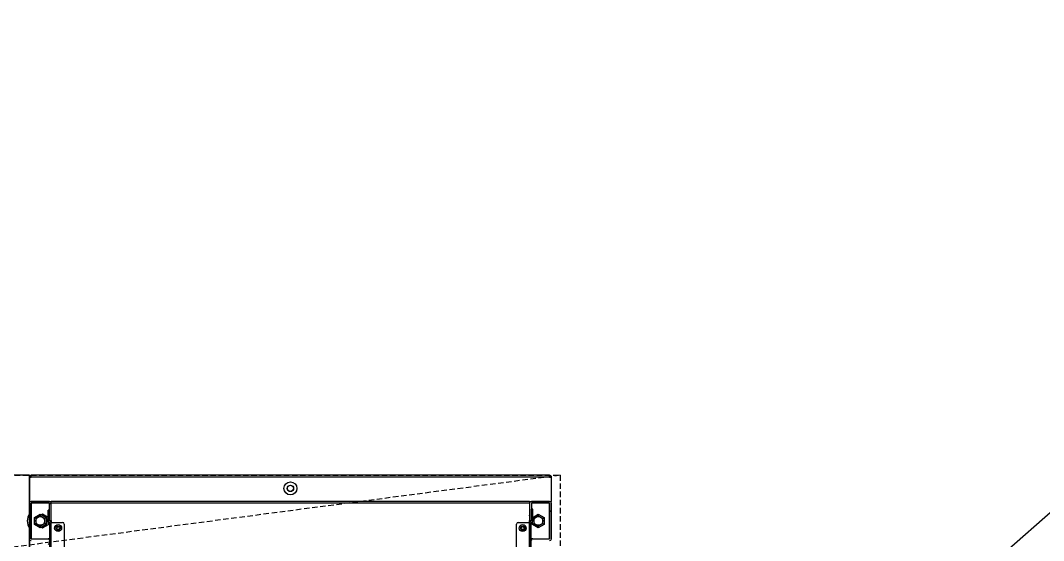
# Model space of a CAD drawing. Extents: x 225000 to 2157367, y 208400 to 840900.
# Drawn here: x 509235 to 510411, y 421327 to 421925 of the extents above; entities that cross this region are included whole.
import ezdxf

# ---------------------------------------------------------------- set-up
doc = ezdxf.new("R2010")
doc.units = 0
doc.header["$LTSCALE"] = 10
doc.linetypes.add('XFDP20-DC-PH1$0$HIDDEN2', pattern=[0.1875, 0.125, -0.0625])
for name, color, linetype in [('XFDP20-DC-PH1$0$A-EQ (PH2)', 15, 'XFDP20-DC-PH1$0$HIDDEN2'), ('XFM2Q20-DC$0$EQUIP', 22, 'Continuous'), ('XFM2Q20-DC$0$RACK-DC1-600X1200', 6, 'Continuous')]:
    doc.layers.add(name, color=color, linetype=linetype)
pattern_1 = [(225, (543042.673, 161847.996), (22.45064, -22.45064), [])]

# ---------------------------------------------------------------- blocks, each defined once
blk = doc.blocks.new('Data Center Layout_L20')
blk.add_line((511825.59, 222602.31), (498925.59, 211202.31))
blk = doc.blocks.new('XFDP20-DC-PH1')
at = {"layer": 'XFDP20-DC-PH1$0$A-EQ (PH2)', "ltscale": 5}
blk.add_line((509855.6, 221402.3, 0), (500725.6, 220202.3, 0), dxfattribs=at)
at = {"layer": 'XFDP20-DC-PH1$0$A-EQ (PH2)', "ltscale": 5, "elevation": 0}
blk.add_lwpolyline([(509855.6, 220202.3), (500725.6, 220202.3), (500725.6, 221402.3), (509855.6, 221402.3)], close=True, dxfattribs=at)
blk = doc.blocks.new('XFM2Q20-DC$0$RC-96 KW')
at = {"layer": 'XFM2Q20-DC$0$EQUIP'}
h = blk.add_hatch(dxfattribs=at)
h.set_pattern_fill('ANSI31', color=256, scale=10, angle=180, style=0)
h.set_pattern_definition(pattern_1)
edge = h.paths.add_edge_path(flags=0)
edge.add_arc((538812.2, 161113.6), 2.01, 360, 450)
edge.add_line((538812.2, 161115.6), (538791.2, 161115.6))
edge.add_arc((538791.2, 161113.6), 2.01, 450, 540)
edge.add_line((538789.2, 161113.6), (538789.2, 161072.6))
edge.add_arc((538791.2, 161072.6), 2.01, 180, 270)
edge.add_line((538791.2, 161070.6), (538810.6, 161070.6))
edge.add_arc((538810.6, 161070.6), 0.01, 360, 450, ccw=False)
edge.add_line((538810.6, 161070.6), (538810.6, 161050.6))
edge.add_line((538810.6, 161050.6), (538812.6, 161050.6))
edge.add_line((538812.6, 161050.6), (538812.6, 161070.6))
edge.add_arc((538810.6, 161070.6), 2.01, 360, 450)
edge.add_line((538810.6, 161072.6), (538791.2, 161072.6))
edge.add_arc((538791.2, 161072.6), 0.01, 180, 270, ccw=False)
edge.add_line((538791.2, 161072.6), (538791.2, 161113.6))
edge.add_arc((538791.2, 161113.6), 0.01, 450, 540, ccw=False)
edge.add_line((538791.2, 161113.6), (538812.2, 161113.6))
edge.add_arc((538812.2, 161113.6), 0.01, 360, 450, ccw=False)
edge.add_line((538812.2, 161113.6), (538812.2, 161093.6))
edge.add_line((538812.2, 161093.6), (538814.2, 161093.6))
edge.add_line((538814.2, 161093.6), (538814.2, 161113.6))
h = blk.add_hatch(dxfattribs=at)
h.set_pattern_fill('ANSI31', color=256, scale=10, angle=180, style=0)
h.set_pattern_definition(pattern_1)
edge = h.paths.add_edge_path(flags=0)
edge.add_line((539387.2, 161113.6), (539387.2, 161072.6))
edge.add_arc((539387.2, 161072.6), 0.01, 270, 360, ccw=False)
edge.add_line((539387.2, 161072.6), (539367.8, 161072.6))
edge.add_arc((539367.8, 161070.6), 2.01, 450, 540)
edge.add_line((539365.8, 161070.6), (539365.8, 161050.6))
edge.add_line((539365.8, 161050.6), (539367.8, 161050.6))
edge.add_line((539367.8, 161050.6), (539367.8, 161070.6))
edge.add_arc((539367.8, 161070.6), 0.01, 450, 540, ccw=False)
edge.add_line((539367.8, 161070.6), (539387.2, 161070.6))
edge.add_arc((539387.2, 161072.6), 2.01, 270, 360)
edge.add_line((539389.2, 161072.6), (539389.2, 161113.6))
edge.add_arc((539387.2, 161113.6), 2.01, 360, 450)
edge.add_line((539387.2, 161115.6), (539366.2, 161115.6))
edge.add_arc((539366.2, 161113.6), 2.01, 450, 540)
edge.add_line((539364.2, 161113.6), (539364.2, 161099.9))
edge.add_spline(control_points=[(539364.2, 161099.9), (539364.2, 161099.9), (539364.2, 161099.8), (539364.2, 161099.7), (539364.3, 161099.5), (539364.3, 161099.3), (539364.2, 161099)], knot_values=[0.006519, 0.006519, 0.006519, 0.006519, 0.006757, 0.006757, 0.006757, 0.007417, 0.007417, 0.007417, 0.007417], weights=[1, 1, 1, 1, 1, 1, 1], degree=3, periodic=0)
edge.add_line((539364.2, 161099), (539364.2, 161093.6))
edge.add_line((539364.2, 161093.6), (539366.2, 161093.6))
edge.add_line((539366.2, 161093.6), (539366.2, 161113.6))
edge.add_arc((539366.2, 161113.6), 0.01, 450, 540, ccw=False)
edge.add_line((539366.2, 161113.6), (539387.2, 161113.6))
edge.add_arc((539387.2, 161113.6), 0.01, 360, 450, ccw=False)
h = blk.add_hatch(dxfattribs=at)
h.set_pattern_fill('ANSI31', color=256, scale=10, angle=180, style=0)
h.set_pattern_definition(pattern_1)
edge = h.paths.add_edge_path(flags=0)
edge.add_line((538812.2, 161046.9), (538812.6, 161046.9))
edge.add_arc((538812.6, 161048.5), 1.61, 270, 360)
edge.add_line((538814.2, 161048.5), (538814.2, 161091.5))
edge.add_arc((538812.6, 161091.5), 1.61, 360, 450)
edge.add_line((538812.6, 161093.1), (538812.2, 161093.1))
edge.add_arc((538812.2, 161093.1), 0.01, 180, 270, ccw=False)
edge.add_line((538812.2, 161093.1), (538812.2, 161105.5))
edge.add_line((538812.2, 161105.5), (538810.6, 161105.5))
edge.add_line((538810.6, 161105.5), (538810.6, 161093.1))
edge.add_arc((538812.2, 161093.1), 1.61, 180, 270)
edge.add_line((538812.2, 161091.5), (538812.6, 161091.5))
edge.add_arc((538812.6, 161091.5), 0.01, 360, 450, ccw=False)
edge.add_line((538812.6, 161091.5), (538812.6, 161048.5))
edge.add_arc((538812.6, 161048.5), 0.01, 270, 360, ccw=False)
edge.add_line((538812.6, 161048.5), (538812.2, 161048.5))
edge.add_arc((538812.2, 161046.9), 1.61, 450, 540)
edge.add_line((538810.6, 161046.9), (538810.6, 161033.5))
edge.add_line((538810.6, 161033.5), (538812.2, 161033.5))
edge.add_line((538812.2, 161033.5), (538812.2, 161046.9))
edge.add_arc((538812.2, 161046.9), 0.01, 450, 540, ccw=False)
h = blk.add_hatch(dxfattribs=at)
h.set_pattern_fill('ANSI31', color=256, scale=10, angle=180, style=0)
h.set_pattern_definition(pattern_1)
edge = h.paths.add_edge_path(flags=0)
edge.add_arc((539366.2, 161046.9), 1.61, 360, 450)
edge.add_line((539366.2, 161048.5), (539365.8, 161048.5))
edge.add_arc((539365.8, 161048.5), 0.01, 180, 270, ccw=False)
edge.add_line((539365.8, 161048.5), (539365.8, 161091.5))
edge.add_arc((539365.8, 161091.5), 0.01, 450, 540, ccw=False)
edge.add_line((539365.8, 161091.5), (539366.2, 161091.5))
edge.add_arc((539366.2, 161093.1), 1.61, 270, 360)
edge.add_line((539367.8, 161093.1), (539367.8, 161106.5))
edge.add_line((539367.8, 161106.5), (539366.2, 161106.5))
edge.add_line((539366.2, 161106.5), (539366.2, 161093.1))
edge.add_arc((539366.2, 161093.1), 0.01, 270, 360, ccw=False)
edge.add_line((539366.2, 161093.1), (539365.8, 161093.1))
edge.add_arc((539365.8, 161091.5), 1.61, 450, 540)
edge.add_line((539364.2, 161091.5), (539364.2, 161048.5))
edge.add_arc((539365.8, 161048.5), 1.61, 180, 270)
edge.add_line((539365.8, 161046.9), (539366.2, 161046.9))
edge.add_arc((539366.2, 161046.9), 0.01, 360, 450, ccw=False)
edge.add_line((539366.2, 161046.9), (539366.2, 161033.5))
edge.add_line((539366.2, 161033.5), (539367.8, 161033.5))
edge.add_line((539367.8, 161033.5), (539367.8, 161046.9))
for p, q in [((538791.2, 161143.6, 0), (538789.2, 161143.6, 0)), ((538789.2, 161143.5, 0), (538789.2, 161143.6, 0)), ((538789.2, 161143.5, 0), (538789.2, 161115.6, 0)), ((538789.2, 161143.5, 0), (538791.3, 161143.5, 0)), ((538791.2, 161143.6, 0), (538791.2, 161145.6, 0)), ((538791.2, 161145.6, 0), (538791.3, 161145.6, 0)), ((538791.2, 161143.5, 0), (538791.2, 161143.6, 0)), ((538791.2, 161143.6, 0), (538791.3, 161143.6, 0)), ((539387.1, 161145.6, 0), (538791.3, 161145.6, 0)), ((538791.3, 161143.6, 0), (538791.3, 161145.6, 0)), ((538791.3, 161143.5, 0), (538791.3, 161143.6, 0)), ((539387.1, 161143.6, 0), (538791.3, 161143.6, 0)), ((539387.1, 161143.6, 0), (539387.1, 161145.6, 0)), ((539387.1, 161145.6, 0), (539387.2, 161145.6, 0)), ((539387.1, 161143.5, 0), (539387.1, 161143.6, 0)), ((539387.1, 161143.6, 0), (539387.2, 161143.6, 0)), ((539387.1, 161143.5, 0), (539389.2, 161143.5, 0)), ((539387.2, 161143.6, 0), (539387.2, 161145.6, 0)), ((539387.2, 161143.6, 0), (539387.2, 161143.5, 0)), ((539387.2, 161143.6, 0), (539389.2, 161143.6, 0)), ((539389.2, 161143.6, 0), (539389.2, 161143.5, 0)), ((539389.2, 161115.6, 0), (539389.2, 161143.5, 0)), ((538789.2, 161115.6, 0), (538814.2, 161115.6, 0)), ((538789.2, 161113.6, 0), (538789.2, 161072.6, 0)), ((538812.2, 161115.6, 0), (538791.2, 161115.6, 0)), ((538812.2, 161113.6, 0), (538791.2, 161113.6, 0)), ((538791.2, 161113.6, 0), (538791.2, 161072.6, 0)), ((538791.2, 161113.5, 0), (538791.2, 161113.5, 0)), ((538791.2, 161072.7, 0), (538791.2, 161113.5, 0)), ((538812.2, 161113.5, 0), (538791.2, 161113.5, 0)), ((538812.2, 161093.6, 0), (538812.2, 161113.6, 0)), ((538814.2, 161113.6, 0), (538814.2, 161115.6, 0)), ((539364.2, 161115.6, 0), (538814.2, 161115.6, 0)), ((539364.2, 161115.6, 0), (538814.2, 161115.6, 0)), ((538814.2, 161115.6, 0), (538814.2, 161115.6, 0)), ((538814.2, 161093.6, 0), (538814.2, 161113.6, 0)), ((539364.2, 161113.6, 0), (538814.2, 161113.6, 0)), ((539364.2, 161115.6, 0), (539364.2, 161113.6, 0)), ((539364.2, 161115.6, 0), (539364.2, 161115.6, 0)), ((539364.2, 161115.6, 0), (539389.2, 161115.6, 0)), ((539364.2, 161113.6, 0), (539364.2, 161099.9, 0)), ((539387.2, 161115.6, 0), (539366.2, 161115.6, 0)), ((539387.2, 161113.6, 0), (539366.2, 161113.6, 0)), ((539366.2, 161113.6, 0), (539366.2, 161093.6, 0)), ((539387.2, 161113.5, 0), (539366.2, 161113.5, 0)), ((539387.2, 161072.6, 0), (539387.2, 161113.6, 0)), ((539387.2, 161113.5, 0), (539387.2, 161072.7, 0)), ((539387.2, 161113.5, 0), (539387.2, 161113.5, 0)), ((539389.2, 161072.6, 0), (539389.2, 161113.6, 0)), ((538795, 161097, 0), (538801.7, 161100.9, 0)), ((538795, 161089.2, 0), (538795, 161097, 0)), ((538796.7, 161096, 0), (538795, 161097, 0)), ((538801.7, 161098.9, 0), (538796.7, 161096, 0)), ((538796.7, 161096, 0), (538796.7, 161090.2, 0)), ((538801.7, 161098.9, 0), (538801.7, 161100.9, 0)), ((538801.7, 161100.9, 0), (538808.5, 161097, 0)), ((538806.8, 161096, 0), (538801.7, 161098.9, 0)), ((538804.2, 161100.9, 0), (538803, 161100.2, 0)), ((538810.6, 161097.2, 0), (538804.2, 161100.9, 0)), ((538808.5, 161097, 0), (538806.8, 161096, 0)), ((538806.8, 161090.2, 0), (538806.8, 161096, 0)), ((538808.5, 161097, 0), (538808.5, 161089.2, 0)), ((538810.2, 161097.5, 0), (538810.6, 161096.6, 0)), ((538810.6, 161093.1, 0), (538810.6, 161105.5, 0)), ((538812.2, 161105.5, 0), (538810.6, 161105.5, 0)), ((538812.2, 161093.1, 0), (538812.2, 161105.5, 0)), ((539364.2, 161099, 0), (539364.2, 161099.9, 0)), ((539364.2, 161099, 0), (539364.2, 161093.6, 0)), ((539366.2, 161093.1, 0), (539366.2, 161106.5, 0)), ((539367.8, 161106.5, 0), (539366.2, 161106.5, 0)), ((539367.8, 161093.1, 0), (539367.8, 161106.5, 0)), ((539367.8, 161097.2, 0), (539374.2, 161100.9, 0)), ((539367.8, 161096.8, 0), (539369.2, 161096, 0)), ((539374.2, 161098.9, 0), (539369.2, 161096, 0)), ((539369.2, 161096, 0), (539369.2, 161090.2, 0)), ((539374.2, 161098.9, 0), (539374.2, 161100.9, 0)), ((539374.2, 161100.9, 0), (539381, 161097, 0)), ((539379.3, 161096, 0), (539374.2, 161098.9, 0)), ((539379.3, 161096, 0), (539381, 161097, 0)), ((539379.3, 161090.2, 0), (539379.3, 161096, 0)), ((539381, 161097, 0), (539381, 161089.2, 0)), ((538796.7, 161090.2, 0), (538795, 161089.2, 0)), ((538801.7, 161085.3, 0), (538795, 161089.2, 0)), ((538796.7, 161090.2, 0), (538801.7, 161087.3, 0)), ((538801.7, 161087.3, 0), (538806.8, 161090.2, 0)), ((538808.5, 161089.2, 0), (538801.7, 161085.3, 0)), ((538801.7, 161085.3, 0), (538801.7, 161087.3, 0)), ((538803, 161086, 0), (538804.2, 161085.3, 0)), ((538804.2, 161085.3, 0), (538811, 161089.2, 0)), ((538808.5, 161089.2, 0), (538806.8, 161090.2, 0)), ((538811, 161089.9, 0), (538810.2, 161088.8, 0)), ((538811, 161089.2, 0), (538811, 161092.1, 0)), ((538812.2, 161093.6, 0), (538814.2, 161093.6, 0)), ((538812.6, 161093.1, 0), (538812.2, 161093.1, 0)), ((538812.6, 161091.5, 0), (538812.2, 161091.5, 0)), ((538812.6, 161048.5, 0), (538812.6, 161091.5, 0)), ((538814.2, 161093.6, 0), (538814.2, 161091.5, 0)), ((538814.2, 161048.5, 0), (538814.2, 161091.5, 0)), ((538814.2, 161048.5, 0), (538814.2, 161091.5, 0)), ((538814.2, 161091.5, 0), (538814.2, 161091.5, 0)), ((538814.2, 161091.5, 0), (538827.2, 161091.5, 0)), ((538829.2, 161089.5, 0), (538829.2, 161050.5, 0)), ((539349.2, 161050.5, 0), (539349.2, 161089.5, 0)), ((539351.2, 161091.5, 0), (539364.2, 161091.5, 0)), ((539364.2, 161093.6, 0), (539366.2, 161093.6, 0)), ((539364.2, 161091.5, 0), (539364.2, 161093.6, 0)), ((539364.2, 161048.5, 0), (539364.2, 161091.5, 0)), ((539364.2, 161091.5, 0), (539364.2, 161048.5, 0)), ((539364.2, 161091.5, 0), (539364.2, 161091.5, 0)), ((539365.8, 161093.1, 0), (539366.2, 161093.1, 0)), ((539365.8, 161091.5, 0), (539366.2, 161091.5, 0)), ((539365.8, 161048.5, 0), (539365.8, 161091.5, 0)), ((539367.5, 161089.2, 0), (539367.5, 161092.1, 0)), ((539367.5, 161089.2, 0), (539369.2, 161090.2, 0)), ((539374.2, 161085.3, 0), (539367.5, 161089.2, 0)), ((539369.2, 161090.2, 0), (539374.2, 161087.3, 0)), ((539374.2, 161087.3, 0), (539379.3, 161090.2, 0)), ((539381, 161089.2, 0), (539374.2, 161085.3, 0)), ((539374.2, 161085.3, 0), (539374.2, 161087.3, 0)), ((539379.3, 161090.2, 0), (539381, 161089.2, 0)), ((538791.2, 161072.7, 0), (538791.2, 161072.7, 0)), ((538791.2, 161072.7, 0), (538812.2, 161072.7, 0)), ((538791.2, 161072.6, 0), (538810.6, 161072.6, 0)), ((538812.6, 161072.6, 0), (538810.6, 161072.6, 0)), ((539367.8, 161072.6, 0), (539365.8, 161072.6, 0)), ((539366.2, 161072.7, 0), (539387.2, 161072.7, 0)), ((539367.8, 161072.6, 0), (539387.2, 161072.6, 0)), ((539387.2, 161072.7, 0), (539387.2, 161072.7, 0))]:
    blk.add_line(p, q, dxfattribs=at)
at = {"layer": 'XFM2Q20-DC$0$EQUIP', "elevation": 0, "flags": 128}
for points in [[(538812.2, 161072.7), (538812.6, 161072.7), (538812.6, 161072.7)], [(539365.8, 161072.7), (539365.8, 161072.7), (539366.2, 161072.7)]]:
    blk.add_lwpolyline(points, dxfattribs=at)
at = {"layer": 'XFM2Q20-DC$0$EQUIP'}
for centre, radius in [((539089.2, 161130.6, 0), 7.5), ((539089.2, 161130.6, 0), 3.7), ((539089.2, 161130.6, 0), 3.5), ((538801.7, 161093.1, 0), 5), ((539374.2, 161093.1, 0), 5), ((538822.2, 161085, 0), 4), ((538822.2, 161085, 0), 2.5), ((538822.2, 161085, 0), 1.65), ((539356.2, 161085, 0), 4), ((539356.2, 161085, 0), 2.5), ((539356.2, 161085, 0), 1.65)]:
    blk.add_circle(centre, radius, dxfattribs=at)
for centre, radius, start, end in [((538791.2, 161143.6, 0), 2.01, 90, 180), ((538791.2, 161143.6, 0), 0.01, 90, 180), ((539387.2, 161143.6, 0), 2.01, 0, 90), ((539387.2, 161143.6, 0), 0.01, 0, 90), ((538791.2, 161113.6, 0), 2.01, 90, 180), ((538791.2, 161113.6, 0), 0.01, 90, 180), ((538812.2, 161113.6, 0), 2.01, 0, 90), ((538812.2, 161113.6, 0), 0.01, 0, 90), ((539366.2, 161113.6, 0), 2.01, 90, 180), ((539366.2, 161113.6, 0), 0.01, 90, 180), ((539387.2, 161113.6, 0), 2.01, 0, 90), ((539387.2, 161113.6, 0), 0.01, 0, 90), ((538801.7, 161093.1, 0), 15, 146.4427, 213.5573), ((538801.7, 161093.1, 0), 8, 286.5675, 73.4325), ((538812.2, 161093.1, 0), 1.61, 180, 270), ((538812.2, 161093.1, 0), 0.01, 180, 270), ((538812.6, 161091.5, 0), 1.61, 0, 90), ((538812.6, 161091.5, 0), 0.01, 0, 90), ((538827.2, 161089.5, 0), 2, 0, 90), ((539351.2, 161089.5, 0), 2, 90, 180), ((539365.8, 161091.5, 0), 1.61, 90, 180), ((539365.8, 161091.5, 0), 0.01, 90, 180), ((539366.2, 161093.1, 0), 0.01, 270, 0), ((539366.2, 161093.1, 0), 1.61, 270, 0), ((538791.2, 161072.6, 0), 2.01, 180, 270), ((538791.2, 161072.6, 0), 0.01, 180, 270), ((538810.6, 161070.6, 0), 2.01, 0, 90), ((539367.8, 161070.6, 0), 2.01, 90, 180), ((539387.2, 161072.6, 0), 2.01, 270, 0), ((539387.2, 161072.6, 0), 0.01, 270, 0), ((538810.6, 161070.6, 0), 0.01, 0, 90), ((539367.8, 161070.6, 0), 0.01, 90, 180)]:
    blk.add_arc(centre, radius, start, end, dxfattribs=at)
blk.add_open_spline([(539364.2, 161099.9, 0), (539364.2, 161099.9, 0), (539364.3, 161099.6, 0), (539364.2, 161099.3, 0), (539364.2, 161099, 0)], degree=3, knots=[0, 0, 0, 0, 0.2650125, 1, 1, 1, 1], dxfattribs=at)
blk = doc.blocks.new('XFM2Q20-DC')
at = {"layer": 'XFM2Q20-DC$0$RACK-DC1-600X1200'}
for p, q in [((509245.6, 220202.3), (509245.6, 221402.3)), ((509245.6, 221402.3), (509245.6, 220802.3))]:
    blk.add_line(p, q, dxfattribs=at)
blk.add_lwpolyline([(509245.6, 221402.3), (508635.6, 221402.3), (508635.6, 220202.3), (509245.6, 220202.3)], close=True, dxfattribs=at)
blk.add_blockref('XFM2Q20-DC$0$RC-96 KW', (-29543.6, 60256.7, 0))

msp = doc.modelspace()

# ---------------------------------------------------------------- block references
for name in ['Data Center Layout_L20', 'XFDP20-DC-PH1', 'XFM2Q20-DC']:
    msp.add_blockref(name, (0, 200000))

doc.saveas('drawing.dxf')
